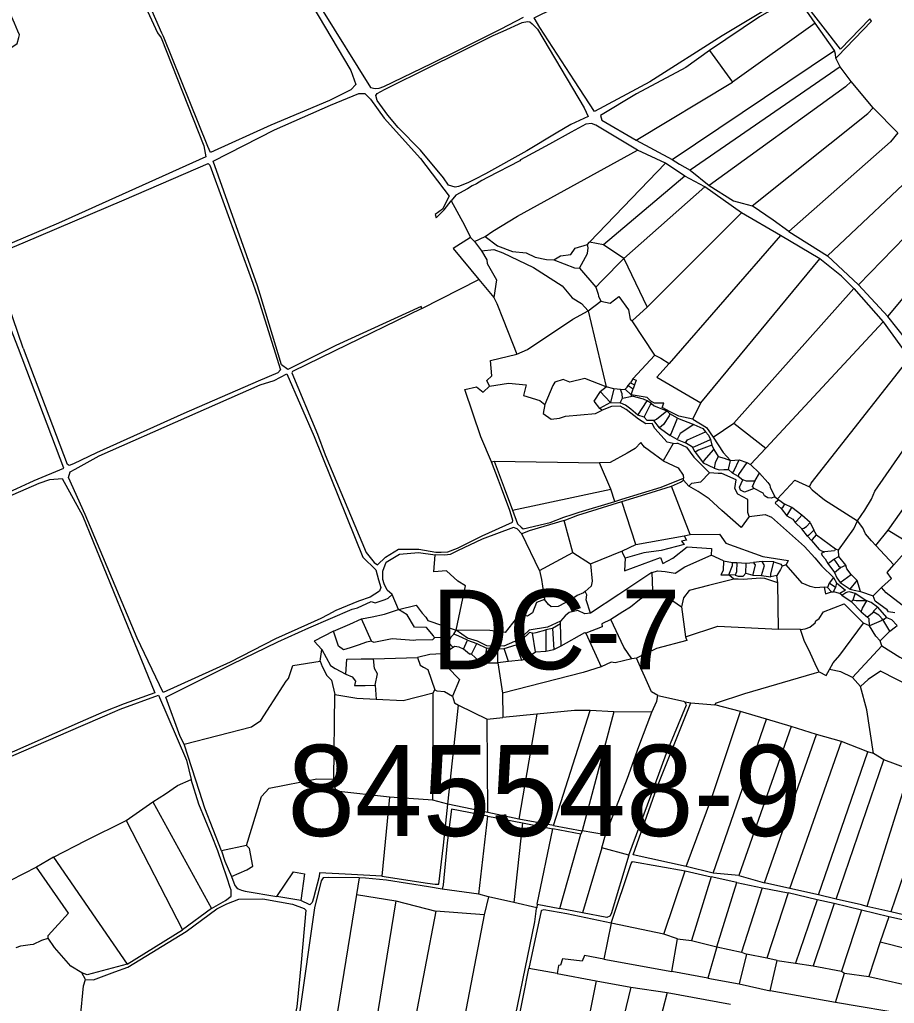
# Model space of a CAD drawing. Header units: metres. Extents: x 548946 to 557077, y 1838800 to 1845419.
# Drawn here: x 550131 to 550899, y 1842114 to 1842978 of the extents above; entities that cross this region are included whole.
import ezdxf
from ezdxf.enums import TextEntityAlignment as Align

# ---------------------------------------------------------------- set-up
doc = ezdxf.new("R2010")
doc.units = ezdxf.units.M
doc.header["$LTSCALE"] = 28
doc.layers.add('10', color=7, linetype='Continuous', lineweight=13)
doc.layers.add('55', color=7, linetype='Continuous', lineweight=35)
doc.layers.add('61', color=7, linetype='Continuous')

msp = doc.modelspace()

# ---------------------------------------------------------------- linework, layer by layer
at = {"layer": '10'}
for p, q in [((550703.82, 1842855.29), (550846.26, 1842951.16)), ((550736.47, 1842951.21), (550756.72, 1842923.15)), ((550851.37, 1842936.73), (550847.43, 1842944.28)), ((550672.28, 1842872.47), (550756.72, 1842923.15)), ((550880.33, 1842900.68), (550860.93, 1842923.82)), ((550880.33, 1842900.68), (550901.98, 1842878.81)), ((550672.28, 1842872.47), (550703.82, 1842855.29)), ((550697.94, 1842852.08), (550631.1, 1842782.68)), ((550719.73, 1842845.87), (550736.28, 1842832.42)), ((550946.33, 1842826.72), (550867.57, 1842745.32)), ((550806.23, 1842792.19), (550840.18, 1842770.89)), ((550530.1, 1842783.26), (550536.4, 1842775.26)), ((550840.18, 1842770.89), (550867.57, 1842745.32)), ((550661.37, 1842768.34), (550681.77, 1842725.83)), ((550728.89, 1842641.72), (550833.52, 1842768.03)), ((550893.28, 1842717.53), (550867.57, 1842745.32)), ((550758.08, 1842623.85), (550863.22, 1842742.16)), ((550863.22, 1842742.16), (550889.11, 1842712.84)), ((550629.99, 1842722.63), (550641.1, 1842731)), ((550629.99, 1842722.63), (550645.82, 1842655.8)), ((550889.11, 1842712.84), (550912.15, 1842680.99)), ((550133.64, 1842689.6), (550172.22, 1842587.84)), ((550688.56, 1842683.67), (550669.24, 1842662.86)), ((550665.21, 1842656.89), (550667.16, 1842659.41)), ((550669.24, 1842662.86), (550667.16, 1842659.41)), ((550667.16, 1842659.41), (550670.82, 1842657.65)), ((550640.46, 1842651.68), (550645.82, 1842655.8)), ((550640.46, 1842651.68), (550649.58, 1842642.02)), ((550652.62, 1842653.95), (550645.82, 1842655.8)), ((550652.62, 1842653.95), (550649.58, 1842642.02)), ((550658.53, 1842653.48), (550662.6, 1842653.8)), ((550662.6, 1842653.8), (550667.62, 1842648.79)), ((550665.21, 1842656.89), (550669.57, 1842654.03)), ((550667.62, 1842648.79), (550669.57, 1842654.03)), ((550649.58, 1842642.02), (550639.87, 1842636.82)), ((550649.58, 1842642.02), (550658.2, 1842641.85)), ((550658.2, 1842641.85), (550660.01, 1842645.74)), ((550660.01, 1842645.74), (550668.68, 1842647.47)), ((550668.68, 1842647.47), (550667.62, 1842648.79)), ((550673.51, 1842630.78), (550681.67, 1842643.43)), ((550685.5, 1842641.13), (550681.67, 1842643.43)), ((550722.06, 1842627.28), (550728.89, 1842641.72)), ((550642.43, 1842635.14), (550639.87, 1842636.82)), ((550699.15, 1842634.72), (550701.58, 1842632.09)), ((550708.49, 1842628.27), (550701.58, 1842632.09)), ((550679.05, 1842628.99), (550673.51, 1842630.78)), ((550692.69, 1842619.67), (550687.77, 1842626.13)), ((550708.49, 1842628.27), (550722.77, 1842622.72)), ((550739.79, 1842611.46), (550758.08, 1842623.85)), ((550758.08, 1842623.85), (550786.11, 1842602.05)), ((550692.69, 1842619.67), (550702.15, 1842612.94)), ((550704.56, 1842605.91), (550695.81, 1842590.9)), ((550708.26, 1842609.5), (550702.15, 1842612.94)), ((550708.26, 1842609.5), (550715.5, 1842606.7)), ((550721.53, 1842602.72), (550715.5, 1842606.7)), ((550723.88, 1842598.31), (550721.53, 1842602.72)), ((550726.95, 1842600.13), (550723.88, 1842598.31)), ((550723.88, 1842598.31), (550731.29, 1842588.83)), ((550545.06, 1842589.76), (550547.33, 1842590.56)), ((550547.33, 1842590.56), (550639.9, 1842588.91)), ((550649.81, 1842565.76), (550639.9, 1842588.91)), ((550740.53, 1842584.34), (550731.29, 1842588.83)), ((550758.11, 1842582.33), (550762.57, 1842591.69)), ((550756.43, 1842580.3), (550753.14, 1842583.08)), ((550758.11, 1842582.33), (550756.43, 1842580.3)), ((550756.43, 1842580.3), (550761.68, 1842577.38)), ((550772.61, 1842587.53), (550780.57, 1842579.81)), ((550713.84, 1842573.88), (550713.73, 1842575.7)), ((550713.84, 1842573.88), (550718.32, 1842568.53)), ((550761.68, 1842577.38), (550765.83, 1842573.96)), ((550776.61, 1842573.49), (550780.57, 1842579.81)), ((550563.43, 1842547.4), (550649.81, 1842565.76)), ((550653.37, 1842555.12), (550649.81, 1842565.76)), ((550719.71, 1842526.18), (550703.21, 1842568.56)), ((550671.75, 1842517.36), (550659.61, 1842555.01)), ((550796.21, 1842557.3), (550797.4, 1842556.48)), ((550797.4, 1842556.48), (550802.64, 1842552.7)), ((550799.58, 1842548.84), (550804.56, 1842542.57)), ((550808.89, 1842549.8), (550802.64, 1842552.7)), ((550804.56, 1842542.57), (550808.89, 1842549.8)), ((550817.6, 1842542.95), (550808.89, 1842549.8)), ((550616.57, 1842510.24), (550608.84, 1842538.38)), ((550825.01, 1842536.52), (550817.6, 1842542.95)), ((550567.5, 1842531.04), (550564.31, 1842532.2)), ((550571.71, 1842526.64), (550567.5, 1842531.04)), ((550811.96, 1842536.62), (550817.61, 1842530.95)), ((550822.62, 1842524.6), (550817.61, 1842530.95)), ((550830.58, 1842525.74), (550828.29, 1842529.79)), ((550587.33, 1842494.52), (550571.71, 1842526.64)), ((550671.75, 1842517.36), (550714.42, 1842524.87)), ((550714.42, 1842524.87), (550719.71, 1842526.18)), ((550830.58, 1842525.74), (550847.36, 1842513.41)), ((550632.14, 1842500.42), (550660.23, 1842511.83)), ((550660.23, 1842511.83), (550671.75, 1842517.36)), ((550847.36, 1842513.41), (550849.79, 1842512.2)), ((550850.16, 1842506.76), (550849.79, 1842512.2)), ((550898.62, 1842499.6), (550882.75, 1842516.36)), ((550587.33, 1842494.52), (550616.57, 1842510.24)), ((550616.57, 1842510.24), (550632.14, 1842500.42)), ((550748.75, 1842503.01), (550738.03, 1842507.85)), ((550748.75, 1842503.01), (550756.76, 1842501.37)), ((550856.32, 1842499.09), (550850.16, 1842506.76)), ((550756.76, 1842501.37), (550760.54, 1842501.6)), ((550760.54, 1842501.6), (550768.84, 1842501.05)), ((550768.56, 1842492.2), (550768.84, 1842501.05)), ((550768.84, 1842501.05), (550775.09, 1842501.52)), ((550803.93, 1842499.35), (550800.53, 1842498.23)), ((550840.62, 1842500.72), (550846.31, 1842492.62)), ((550846.31, 1842492.62), (550851.77, 1842497.13)), ((550685.8, 1842492.59), (550686.58, 1842476.88)), ((550759.11, 1842490.49), (550753.65, 1842490.71)), ((550757.84, 1842486.8), (550753.65, 1842490.71)), ((550768.56, 1842492.2), (550774.72, 1842490.48)), ((550774.72, 1842490.48), (550782.24, 1842490)), ((550782.24, 1842490), (550790.44, 1842488.99)), ((550795.76, 1842489.98), (550790.44, 1842488.99)), ((550796.56, 1842483.66), (550795.76, 1842489.98)), ((550845.46, 1842488.4), (550848.17, 1842483.76)), ((550851.45, 1842483.91), (550861.07, 1842491.09)), ((550860.07, 1842478.2), (550866.26, 1842485.75)), ((550866.26, 1842485.75), (550861.07, 1842491.09)), ((550869.09, 1842476.03), (550866.26, 1842485.75)), ((550840.23, 1842479.7), (550837.24, 1842479.86)), ((550840.23, 1842479.7), (550843.78, 1842475.62)), ((550848.17, 1842483.76), (550847.15, 1842479.54)), ((550851.45, 1842483.91), (550860.07, 1842478.2)), ((550880.34, 1842472.12), (550887.71, 1842479.57)), ((550463.5, 1842460.17), (550457.83, 1842473.47)), ((550843.78, 1842475.62), (550845.38, 1842475.87)), ((550851.18, 1842474.17), (550845.38, 1842475.87)), ((550852.69, 1842472.72), (550851.18, 1842474.17)), ((550852.69, 1842472.72), (550861.14, 1842467.16)), ((550864.61, 1842474.61), (550862.34, 1842468.46)), ((550864.61, 1842474.61), (550874.8, 1842467.86)), ((550869.09, 1842476.03), (550880.34, 1842472.12)), ((550711.91, 1842462.59), (550715.56, 1842436.22)), ((550884.29, 1842462.29), (550892.1, 1842453.08)), ((550439.67, 1842432.34), (550430.91, 1842452)), ((550869.83, 1842458.17), (550875.31, 1842453.6)), ((550880.79, 1842458), (550875.31, 1842453.6)), ((550895, 1842441.25), (550888.78, 1842451.36)), ((550512.07, 1842438.47), (550514.14, 1842442.01)), ((550598.64, 1842443.5), (550592.79, 1842442.36)), ((550592.79, 1842442.36), (550592.83, 1842423.63)), ((550605.62, 1842447.58), (550598.64, 1842443.5)), ((550598.64, 1842443.5), (550599.75, 1842425.15)), ((550605.62, 1842447.58), (550605.7, 1842449.87)), ((550606.24, 1842428.28), (550605.62, 1842447.58)), ((550877.25, 1842445.83), (550871.86, 1842448.28)), ((550509.24, 1842435.92), (550495.11, 1842435.4)), ((550512.07, 1842438.47), (550509.24, 1842435.92)), ((550520.4, 1842425.46), (550523.94, 1842433.3)), ((550523.94, 1842433.3), (550532.23, 1842430.41)), ((550583.71, 1842422.95), (550581.03, 1842439.54)), ((550627.84, 1842439.47), (550641.39, 1842409.8)), ((550895, 1842441.25), (550886.38, 1842432.87)), ((550394.67, 1842414.92), (550396.1, 1842425.24)), ((550527.62, 1842421), (550532.23, 1842430.41)), ((550532.23, 1842430.41), (550540.7, 1842426.15)), ((550540.7, 1842426.15), (550538.72, 1842413.51)), ((550550.5, 1842425.74), (550540.7, 1842426.15)), ((550550.5, 1842425.74), (550556.24, 1842426.13)), ((550550.77, 1842413.43), (550550.5, 1842425.74)), ((550556.24, 1842426.13), (550566.77, 1842429.33)), ((550560.12, 1842414.58), (550556.24, 1842426.13)), ((550566.77, 1842429.33), (550571.54, 1842415.89)), ((550862.24, 1842400.56), (550887.98, 1842428.33)), ((550887.98, 1842428.33), (550886.38, 1842432.87)), ((550441.54, 1842417), (550480.09, 1842417.95)), ((550571.54, 1842415.89), (550560.12, 1842414.58)), ((550672.32, 1842417.39), (550668.42, 1842417.04)), ((550538.72, 1842413.51), (550550.77, 1842413.43)), ((550560.12, 1842414.58), (550550.77, 1842413.43)), ((550550.77, 1842413.43), (550554.69, 1842386.86)), ((550442.92, 1842393.71), (550443.85, 1842381.49)), ((550406.48, 1842311.29), (550407.37, 1842385.52)), ((550493.68, 1842292.91), (550493.9, 1842387.1)), ((550493.9, 1842387.1), (550495.4, 1842389.65)), ((550554.69, 1842386.86), (550555.17, 1842365.33)), ((550506.69, 1842289.44), (550516.07, 1842376.24)), ((550714.88, 1842379.04), (550720.26, 1842378.25)), ((550720.26, 1842378.25), (550741.33, 1842376.49)), ((550541.26, 1842363.95), (550555.17, 1842365.33)), ((550585.02, 1842368.28), (550555.17, 1842365.33)), ((550585.02, 1842368.28), (550569.02, 1842276.2)), ((550599.49, 1842270.44), (550631.88, 1842371.45)), ((550652.41, 1842370.3), (550631.88, 1842371.45)), ((550541.72, 1842282), (550541.26, 1842363.95)), ((550739.81, 1842228.86), (550786.58, 1842364)), ((550808.38, 1842357.43), (550762.44, 1842226.64)), ((550784.94, 1842220.17), (550830.64, 1842350.54)), ((550807.21, 1842215.21), (550852.38, 1842344.42)), ((550832.3, 1842209.75), (550875.73, 1842335.38)), ((550847.98, 1842205.83), (550889.78, 1842328.22)), ((550912.46, 1842319.6), (550874.7, 1842199.53)), ((550936.14, 1842313.39), (550895.9, 1842194.86)), ((550247.68, 1842291.4), (550298.97, 1842197.79)), ((550506.69, 1842289.44), (550493.68, 1842292.91)), ((550224.22, 1842274.98), (550273.49, 1842178.86)), ((550599.49, 1842270.44), (550569.02, 1842276.2)), ((550572.29, 1842272.82), (550599.09, 1842267.61)), ((550585.22, 1842201.42), (550599.09, 1842267.61)), ((550329.78, 1842253), (550307.96, 1842248.29)), ((550160.43, 1842242.75), (550145.49, 1842234.01)), ((550160.43, 1842242.75), (550224.95, 1842148.75)), ((550145.49, 1842234.01), (550102.6, 1842212.14)), ((550715.2, 1842230.71), (550737.9, 1842225.6)), ((550762.44, 1842226.64), (550784.94, 1842220.17)), ((550737.9, 1842225.6), (550720.68, 1842169.55)), ((550760.59, 1842220.66), (550737.9, 1842225.6)), ((550743.1, 1842164.16), (550760.59, 1842220.66)), ((550426.53, 1842209.92), (550401.41, 1842055.33)), ((550533.8, 1842210.34), (550501.77, 1842214.65)), ((550782.79, 1842215.82), (550764.55, 1842159.44)), ((550377.52, 1842204.7), (550356.59, 1842208.36)), ((550584.88, 1842198.39), (550564.68, 1842202.93)), ((550585.22, 1842201.42), (550584.88, 1842198.39)), ((550298.97, 1842197.79), (550273.49, 1842178.86)), ((550496.14, 1842195.32), (550468.02, 1842047.78)), ((550538.65, 1842192.1), (550509.86, 1842042.3)), ((550224.95, 1842148.75), (550273.49, 1842178.86)), ((550886.61, 1842168.46), (550876.46, 1842138.06)), ((550886.61, 1842168.46), (550910.73, 1842162.16)), ((550796.05, 1842152.01), (550787.04, 1842154.18)), ((550188.39, 1842135.48), (550185.16, 1842141.16)), ((550555.84, 1842034.11), (550577.9, 1842145.07)), ((550847.35, 1842115.13), (550855.02, 1842140.93)), ((550667.43, 1842128.73), (550641.85, 1842022.65)), ((550699.52, 1842123.89), (550671.24, 1842016.36)), ((550822.62, 1842119.57), (550789.88, 1842125.44)), ((550847.35, 1842115.13), (550822.62, 1842119.57)), ((550913.08, 1842104.12), (550847.35, 1842115.13))]:
    msp.add_line(p, q, dxfattribs=at)
for points in [[(550809.54, 1842999.89), (550791.55, 1842990.28), (550762.34, 1842972.74), (550747.65, 1842964), (550684.27, 1842923.59), (550635.48, 1842897.51), (550617.84, 1842924.41), (550587.66, 1842971.38), (550582.47, 1842979.9), (550599.7, 1842988.37), (550609.36, 1842993.5), (550624.26, 1843001.65), (550640.65, 1843013.4), (550656.08, 1843024.26), (550685.15, 1843048.51)], [(550232.77, 1843008.23), (550251.82, 1842966.57), (550254.84, 1842962.35), (550292.38, 1842867.52), (550294.23, 1842857.63), (550164.69, 1842799.45), (550104.47, 1842773.92), (550050.47, 1842923.18), (550108.65, 1842947.75), (550122.74, 1842953.46), (550128.52, 1842957.36), (550130.01, 1842962.65), (550130.53, 1842964.71), (550128.84, 1842968.02), (550126.2, 1842975.07), (550103.78, 1843024.55)], [(550387.36, 1842991.2), (550421.54, 1842933.66), (550425.78, 1842921.31), (550421.63, 1842916.65), (550402.71, 1842907.22), (550351.26, 1842885.47), (550298.32, 1842861.55), (550295.85, 1842866.65), (550256.99, 1842963.38), (550255.36, 1842966.3), (550237.67, 1843007.28)], [(550877.41, 1842979), (550851.74, 1842952.12), (550819.23, 1842994.25), (550816.96, 1842998.58), (550817.57, 1843000)], [(550395.72, 1842987.55), (550438.69, 1842918.57), (550442.95, 1842917.72), (550446.4, 1842918.06), (550450.35, 1842919.37), (550492.26, 1842939.68), (550516.54, 1842951.68), (550553.58, 1842970.17), (550573.29, 1842980.34)], [(550829.32, 1842975.17), (550819.32, 1842989.53), (550807.67, 1842993.87), (550802.48, 1842992.12), (550793.84, 1842988.4), (550780.47, 1842980.56), (550736.47, 1842951.21)], [(550847.43, 1842944.28), (550849.12, 1842945.79), (550878.73, 1842976.97), (550877.41, 1842979)], [(550847.43, 1842944.28), (550847.22, 1842947.77), (550846.26, 1842951.16), (550829.32, 1842975.17), (550756.72, 1842923.15)], [(550736.47, 1842951.21), (550715.75, 1842936.3), (550672.51, 1842912.9), (550640.82, 1842893.97), (550641.88, 1842889.8), (550672.28, 1842872.47)], [(550860.93, 1842923.82), (550851.37, 1842936.73), (550719.73, 1842845.87)], [(550860.93, 1842923.82), (550856.02, 1842919.25), (550736.28, 1842832.42)], [(550484.01, 1842724.52), (550483.29, 1842726.25), (550408.25, 1842692.03), (550366.15, 1842671.07), (550360.6, 1842675.02), (550341.83, 1842736.74), (550339.66, 1842744.56), (550300.64, 1842854), (550354.52, 1842881.35), (550403.62, 1842903.02), (550428.53, 1842913.19), (550433.72, 1842913.3), (550438.7, 1842908.25), (550450.92, 1842891.69), (550482.64, 1842856.37), (550507.95, 1842823.24), (550502.03, 1842811.77), (550495.62, 1842807.11), (550496.4, 1842804.25), (550503.56, 1842811.22), (550509.59, 1842819.23)], [(550773.97, 1842814.61), (550875.67, 1842895.64), (550880.33, 1842900.68)], [(550673.38, 1842863.53), (550636.82, 1842885.42), (550632.77, 1842886.89), (550628.07, 1842886.42), (550615.04, 1842879.39), (550595.98, 1842868.7), (550570.63, 1842855.04), (550569.95, 1842854.21), (550541.59, 1842839.72), (550536.72, 1842837.06), (550531.97, 1842834), (550527.96, 1842832.29), (550524.1, 1842829.52), (550513.79, 1842824.06), (550509.59, 1842819.23)], [(550901.98, 1842878.81), (550895.6, 1842871.01), (550806.23, 1842792.19)], [(550539.39, 1842787.82), (550546.29, 1842792.51), (550568.01, 1842805.52), (550673.38, 1842863.53)], [(550714.95, 1842840.61), (550697.94, 1842852.08), (550673.38, 1842863.53)], [(550133.64, 1842689.6), (550106.79, 1842767.86), (550109.71, 1842772.11), (550133.6, 1842782.18), (550222.41, 1842819.92), (550296.06, 1842852), (550297.57, 1842850.32), (550335.45, 1842746.76), (550339.87, 1842734.12), (550359.62, 1842670.73), (550357.4, 1842668.16), (550340.08, 1842660.75), (550274.69, 1842632.21), (550198.19, 1842597.94), (550177.77, 1842588.01), (550174.1, 1842586.75), (550172.22, 1842587.84)], [(550703.82, 1842855.29), (550710.36, 1842851.19), (550719.73, 1842845.87)], [(550946.33, 1842826.72), (550927.23, 1842852.66), (550840.18, 1842770.89)], [(550732.52, 1842831.24), (550714.95, 1842840.61), (550643.33, 1842780.34)], [(550764.65, 1842808.46), (550732.52, 1842831.24), (550661.37, 1842768.34)], [(550736.28, 1842832.42), (550757.63, 1842818.96), (550765.25, 1842817.09), (550773.97, 1842814.61)], [(550509.59, 1842819.23), (550521.47, 1842797.83), (550526.63, 1842786.79), (550530.1, 1842783.26), (550539.39, 1842787.82)], [(550806.23, 1842792.19), (550792.51, 1842802.19), (550773.97, 1842814.61)], [(550798.88, 1842788.54), (550764.65, 1842808.46), (550681.77, 1842725.83)], [(550916.89, 1842687.55), (550893.28, 1842717.53), (550965.35, 1842804)], [(550539.39, 1842787.82), (550550.31, 1842779.66), (550563.39, 1842774.48), (550575.64, 1842773.54), (550583.31, 1842769.76), (550593.28, 1842767.47), (550599.75, 1842767.23)], [(550833.52, 1842768.03), (550798.88, 1842788.54), (550701.02, 1842676.12)], [(550526.63, 1842786.79), (550511.47, 1842777.26), (550534.04, 1842750.07)], [(550599.75, 1842767.23), (550605.8, 1842770.9), (550614.77, 1842771.94), (550618.55, 1842777.63), (550629.4, 1842780.8), (550631.1, 1842782.68)], [(550622.29, 1842760.07), (550629.39, 1842772.88), (550630.07, 1842777.82), (550629.4, 1842780.8)], [(550661.37, 1842768.34), (550643.33, 1842780.34), (550631.1, 1842782.68)], [(550536.4, 1842775.26), (550547.03, 1842776.37), (550555, 1842773.51), (550581.96, 1842760.42), (550607.09, 1842744.41), (550615.88, 1842733.88), (550624.11, 1842729.08), (550629.99, 1842722.63)], [(550536.4, 1842775.26), (550540.98, 1842767.28), (550541.34, 1842763.95), (550549.46, 1842749.59), (550547.1, 1842734.34)], [(549935.27, 1842612.29), (549950.35, 1842573.31), (549976.83, 1842499.99), (550078.27, 1842543.8), (550143.45, 1842573.37), (550169.4, 1842584.44), (550129.59, 1842689.35), (550102.43, 1842758.58), (550100.1, 1842762.89), (550094.28, 1842764.08), (550021.48, 1842730.43), (549988.26, 1842716.7)], [(550599.75, 1842767.23), (550618.03, 1842760.38), (550622.29, 1842760.07), (550636.65, 1842743.21)], [(550636.65, 1842743.21), (550641.96, 1842748.76), (550661.37, 1842768.34)], [(550863.22, 1842742.16), (550852.55, 1842752.84), (550833.52, 1842768.03)], [(550484.01, 1842724.52), (550534.04, 1842750.07), (550547.1, 1842734.34)], [(550636.65, 1842743.21), (550638.9, 1842737.2), (550639.15, 1842735.42), (550641.1, 1842731)], [(550547.1, 1842734.34), (550549.64, 1842728.91), (550555.45, 1842714.89), (550567.37, 1842684.45)], [(550641.1, 1842731), (550649.26, 1842729.18), (550656.89, 1842735.1), (550665.5, 1842723.29), (550666.94, 1842715.22), (550668.77, 1842713.78)], [(550484.01, 1842724.52), (550406.86, 1842687.09), (550370.12, 1842669.15), (550369.68, 1842668.13), (550392.34, 1842614.13), (550399.1, 1842596.16), (550435.03, 1842510.37), (550442.03, 1842501.42), (550445.05, 1842499.42), (550452.01, 1842506.33), (550463.35, 1842513.18), (550481.16, 1842513.23), (550496.18, 1842510.52), (550500.97, 1842510.48), (550506.71, 1842510.86), (550515.15, 1842514.05), (550536.92, 1842524.91), (550563.59, 1842536.97), (550563.76, 1842538.44), (550562.37, 1842543.44), (550561.08, 1842547.3), (550553.96, 1842566.7), (550551.14, 1842573.67), (550545.06, 1842589.76)], [(550567.37, 1842684.45), (550576.6, 1842688.43), (550616.66, 1842715.09), (550629.99, 1842722.63)], [(550688.56, 1842683.67), (550668.77, 1842713.78), (550681.77, 1842725.83)], [(550772.61, 1842587.53), (550786.11, 1842602.05), (550889.11, 1842712.84)], [(550543.42, 1842656.41), (550541.05, 1842661.45), (550545.49, 1842665.56), (550544.26, 1842679), (550567.37, 1842684.45)], [(550688.56, 1842683.67), (550693.81, 1842680.79), (550701.02, 1842676.12)], [(550701.02, 1842676.12), (550690.41, 1842664.25), (550728.89, 1842641.72)], [(550824.43, 1842568.09), (550825.74, 1842571.22), (550912.15, 1842680.99)], [(550543.42, 1842656.41), (550559.96, 1842658.87), (550575.42, 1842657.39), (550573.1, 1842648.1), (550587.54, 1842643.66), (550591.9, 1842640.32)], [(550645.82, 1842655.8), (550627.07, 1842663.11), (550613.89, 1842659.99), (550607.88, 1842662.11), (550600.72, 1842659.86), (550598.82, 1842656.97), (550591.9, 1842640.32)], [(550669.24, 1842662.86), (550672.22, 1842661.51), (550670.82, 1842657.65), (550669.57, 1842654.03)], [(550545.06, 1842589.76), (550535.61, 1842611.75), (550521.53, 1842653.41), (550531.98, 1842655.88), (550537.86, 1842650.99), (550543.42, 1842656.41)], [(550640.46, 1842651.68), (550634.9, 1842643.28), (550639.87, 1842636.82)], [(550660.01, 1842645.74), (550659.72, 1842649.7), (550658.53, 1842653.48), (550652.62, 1842653.95)], [(550662.6, 1842653.8), (550664.25, 1842655.52), (550665.21, 1842656.89)], [(550673.51, 1842630.78), (550667.37, 1842636.09), (550662.66, 1842639.7), (550658.2, 1842641.84), (550658.2, 1842641.85)], [(550722.06, 1842627.28), (550709.58, 1842629.98), (550705.4, 1842632.16), (550702, 1842633.93), (550694.96, 1842637.73), (550696.48, 1842641.38), (550688.21, 1842641.31), (550685, 1842643.14), (550681.91, 1842646.39), (550667.62, 1842648.79)], [(550681.67, 1842643.43), (550678.68, 1842644.94), (550668.68, 1842647.47)], [(550679.05, 1842628.99), (550684.44, 1842639.54), (550685.5, 1842641.13)], [(550685.5, 1842641.13), (550688.08, 1842639), (550699.15, 1842634.72)], [(550591.9, 1842640.32), (550590.45, 1842632.37), (550597.5, 1842627.3), (550604.72, 1842628.36), (550610.1, 1842630.09), (550636.49, 1842632.3), (550642.43, 1842635.14)], [(550704.56, 1842605.91), (550699.43, 1842607.31), (550688.66, 1842619.1), (550686.28, 1842623.71), (550680.76, 1842623.27), (550674.23, 1842627.42), (550663.45, 1842635.96), (550658.11, 1842638.65), (550650.62, 1842638.5), (550642.43, 1842635.14)], [(550687.77, 1842626.13), (550689.95, 1842627.28), (550699.15, 1842634.72)], [(550701.58, 1842632.09), (550701.26, 1842630.37), (550696.1, 1842622.61), (550692.69, 1842619.67)], [(550687.77, 1842626.13), (550681.96, 1842626.25), (550679.05, 1842628.99)], [(550702.15, 1842612.94), (550702.79, 1842614.63), (550708.49, 1842628.27)], [(550722.06, 1842627.28), (550733.97, 1842620.17), (550739.79, 1842611.46)], [(550893.63, 1842529.8), (550909.81, 1842552.92), (550958.67, 1842626.23), (550961.46, 1842629.91)], [(550722.77, 1842622.72), (550710.83, 1842614.73), (550708.26, 1842609.5)], [(550715.5, 1842606.7), (550717.29, 1842609.19), (550733, 1842616.36)], [(550722.77, 1842622.72), (550730.73, 1842619.31), (550733, 1842616.36)], [(550733, 1842616.36), (550735.78, 1842613.3), (550737.5, 1842609.45), (550738.76, 1842604.45), (550740.29, 1842600.71), (550744.27, 1842594.68)], [(550695.81, 1842590.9), (550683.72, 1842599.48), (550679.42, 1842602.82), (550676.19, 1842606.82), (550671.37, 1842601.66), (550664.26, 1842597.46), (550649.21, 1842589.4), (550639.9, 1842588.91)], [(550704.56, 1842605.91), (550707.9, 1842606.27), (550708.67, 1842606.21), (550716.35, 1842602.84), (550722.71, 1842594.13), (550736.7, 1842580.25)], [(550721.53, 1842602.72), (550723.79, 1842603.25), (550737.5, 1842609.45)], [(550739.79, 1842611.46), (550748.6, 1842598.23), (550754.93, 1842591.22)], [(550866.68, 1842538.19), (550873.02, 1842547.36), (550879.02, 1842557.05), (550881.66, 1842564.02), (550913.66, 1842610.07)], [(550738.76, 1842604.45), (550731.73, 1842601.89), (550726.95, 1842600.13)], [(550731.29, 1842588.83), (550731.81, 1842591.04), (550740.29, 1842600.71)], [(550547.33, 1842590.56), (550556.22, 1842567.06), (550563.43, 1842547.4)], [(550695.81, 1842590.9), (550709.19, 1842584.77), (550713.57, 1842578.27), (550713.73, 1842575.7)], [(550744.27, 1842594.68), (550741.42, 1842589.05), (550740.53, 1842584.34)], [(550744.27, 1842594.68), (550749.45, 1842593.23), (550754.93, 1842591.22)], [(550753.14, 1842583.08), (550753.59, 1842584.71), (550754.93, 1842591.22)], [(550754.93, 1842591.22), (550762.57, 1842591.69), (550769.33, 1842589.45), (550772.61, 1842587.53)], [(550769.33, 1842589.45), (550762.04, 1842578.84), (550761.68, 1842577.38)], [(550718.32, 1842568.53), (550721.05, 1842571.14), (550728.89, 1842572.28), (550736.7, 1842580.25)], [(550771.56, 1842541.84), (550770.26, 1842545.56), (550770.29, 1842556.75), (550761.5, 1842561.48), (550758.84, 1842566.35), (550759.95, 1842574.03), (550747.37, 1842579.62), (550744.04, 1842579.67), (550736.7, 1842580.25)], [(550740.53, 1842584.34), (550745, 1842582.81), (550749.1, 1842583.25), (550753.14, 1842583.08)], [(550653.37, 1842555.12), (550659.58, 1842557.04), (550694.08, 1842567.78), (550713.73, 1842575.7)], [(550703.21, 1842568.56), (550710.98, 1842572.1), (550713.84, 1842573.88)], [(550775.9, 1842566.57), (550767.31, 1842563.16), (550763.84, 1842564.91), (550762.78, 1842567.55), (550765.83, 1842573.96)], [(550776.61, 1842573.49), (550775.15, 1842572.91), (550771.67, 1842572.93), (550768.98, 1842572.93), (550765.83, 1842573.96)], [(550775.9, 1842566.57), (550774.38, 1842568.33), (550775.44, 1842570.76), (550776.61, 1842573.49)], [(550780.57, 1842579.81), (550787.86, 1842571.68), (550789.63, 1842569.51), (550789.8, 1842567.62), (550793.91, 1842559.23), (550796.21, 1842557.3)], [(550796.21, 1842557.3), (550811.39, 1842573.73), (550824.43, 1842568.09)], [(550659.61, 1842555.01), (550680.63, 1842561.54), (550703.21, 1842568.56)], [(550771.56, 1842541.84), (550764.27, 1842532.14), (550747.55, 1842547.17), (550736.35, 1842557.56), (550726.47, 1842563.95), (550718.32, 1842568.53)], [(550793.91, 1842559.23), (550790.84, 1842557.97), (550787.87, 1842558.24), (550784.91, 1842560.02), (550783.81, 1842562.44), (550775.9, 1842566.57)], [(550824.43, 1842568.09), (550826.65, 1842565.38), (550837.66, 1842556.4), (550866.68, 1842538.19)], [(550571.12, 1842532.62), (550573, 1842530.96), (550596.55, 1842536.64), (550608.68, 1842541.37), (550615.79, 1842543.69), (550622.2, 1842545.67), (550653.37, 1842555.12)], [(550608.84, 1842538.38), (550620.84, 1842543.05), (550659.61, 1842555.01)], [(550797.4, 1842556.48), (550794.63, 1842554.12), (550794.23, 1842553.48), (550799.58, 1842548.84)], [(550563.43, 1842547.4), (550567.85, 1842535.51), (550571.12, 1842532.62)], [(550799.58, 1842548.84), (550801.18, 1842550.49), (550802.64, 1842552.7)], [(550608.84, 1842538.38), (550578.2, 1842529.36), (550571.71, 1842526.64)], [(550771.56, 1842541.84), (550785.59, 1842543.69), (550790.96, 1842541.29), (550820.12, 1842515.48), (550829.16, 1842505.65), (550835.34, 1842498.33), (550845.46, 1842488.4)], [(550804.56, 1842542.57), (550809.66, 1842539.43), (550811.96, 1842536.62)], [(550811.96, 1842536.62), (550813.08, 1842537.73), (550817.6, 1842542.95)], [(550849.79, 1842512.2), (550863.25, 1842531.04), (550866.68, 1842538.19)], [(550882.75, 1842516.36), (550878.73, 1842520.64), (550873.54, 1842526.54), (550871.12, 1842531.97), (550866.68, 1842538.19)], [(550564.31, 1842532.2), (550536.91, 1842522.05), (550515.29, 1842511.77), (550508.62, 1842508.66), (550504.19, 1842507.88), (550495.68, 1842508.3)], [(550817.61, 1842530.95), (550819.37, 1842531.61), (550821.75, 1842533.05), (550825.01, 1842536.52), (550828.29, 1842529.79)], [(550828.29, 1842529.79), (550823.94, 1842525.53), (550822.62, 1842524.6), (550826.03, 1842520.78)], [(550882.75, 1842516.36), (550893.63, 1842529.8), (550914.29, 1842517.45), (550898.62, 1842499.6)], [(550714.42, 1842524.87), (550716.33, 1842521.13), (550712.04, 1842520.37), (550714.43, 1842517.23), (550694.18, 1842512.17), (550678.89, 1842509.87), (550662.52, 1842505.39)], [(550719.71, 1842526.18), (550745.42, 1842526.46), (550750.95, 1842518.61), (550783.42, 1842506.75), (550805.54, 1842503.14), (550803.93, 1842499.35)], [(550826.03, 1842520.78), (550827.16, 1842521.64), (550830.58, 1842525.74)], [(550826.03, 1842520.78), (550832.88, 1842512.96), (550834.82, 1842511.8), (550837.47, 1842510.98)], [(550662.52, 1842505.39), (550660.29, 1842510.23), (550660.23, 1842511.83)], [(550662.52, 1842505.39), (550661.88, 1842494.1), (550693.39, 1842505.89), (550695.55, 1842500.74), (550704.41, 1842505.27), (550716.85, 1842515.22), (550738.37, 1842513.84), (550738.03, 1842507.85)], [(550837.47, 1842510.98), (550834.78, 1842509.39), (550835.9, 1842507.3), (550838.27, 1842504.74), (550840.62, 1842500.72)], [(550847.36, 1842513.41), (550846.37, 1842511.89), (550837.47, 1842510.98)], [(550457.83, 1842473.47), (550453.54, 1842477.2), (550450.9, 1842482.82), (550449.63, 1842486.63), (550449.5, 1842493.91), (550452.56, 1842501.85), (550464.19, 1842508.74), (550480.81, 1842510.29), (550495.68, 1842508.3)], [(550514.14, 1842442.01), (550522.14, 1842480.88), (550515.59, 1842485.26), (550505.44, 1842494.13), (550494.53, 1842493.3), (550495.68, 1842508.3)], [(550685.8, 1842492.59), (550691.11, 1842494.25), (550697.7, 1842493.62), (550706.5, 1842492.26), (550714.97, 1842497.78), (550738.03, 1842507.85)], [(550748.75, 1842503.01), (550748.63, 1842494.5), (550746.61, 1842490.65), (550753.65, 1842490.71)], [(550792.99, 1842502.15), (550782.92, 1842502.36), (550775.09, 1842501.52)], [(550782.24, 1842490), (550784.76, 1842498.95), (550782.92, 1842502.36)], [(550840.62, 1842500.72), (550842.16, 1842501.69), (550845.69, 1842504.37), (550850.16, 1842506.76)], [(550845.69, 1842504.37), (550849.78, 1842498.7), (550851.77, 1842497.13), (550856.32, 1842499.09)], [(550587.33, 1842494.52), (550588.91, 1842486.55), (550591.69, 1842469)], [(550632.14, 1842500.42), (550633.57, 1842485.08), (550632.58, 1842480.75), (550627.36, 1842476.15)], [(550753.65, 1842490.71), (550756.74, 1842498.89), (550756.76, 1842501.37)], [(550760.54, 1842501.6), (550760.24, 1842493.23), (550759.11, 1842490.49)], [(550774.72, 1842490.48), (550775.6, 1842493.4), (550776.94, 1842499.32), (550775.09, 1842501.52)], [(550790.44, 1842488.99), (550790.48, 1842491.3), (550792.99, 1842502.15)], [(550792.99, 1842502.15), (550799.3, 1842500.01), (550800.53, 1842498.23)], [(550800.53, 1842498.23), (550798.82, 1842495.22), (550795.76, 1842489.98)], [(550837.24, 1842479.86), (550829.66, 1842479.34), (550825.1, 1842480.46), (550817.99, 1842483.37), (550803.93, 1842499.35)], [(550861.07, 1842491.09), (550857.15, 1842496.02), (550856.32, 1842499.09)], [(550887.71, 1842479.57), (550896.55, 1842487.5), (550892.72, 1842492.85), (550898.62, 1842499.6)], [(550685.8, 1842492.59), (550656.91, 1842473.45), (550632.14, 1842457.1)], [(550757.84, 1842486.8), (550735.61, 1842481.23), (550718.79, 1842476.79), (550713.65, 1842470.54), (550711.91, 1842462.59)], [(550796.56, 1842483.66), (550785.04, 1842487.43), (550781.35, 1842487.83), (550766.16, 1842486.58), (550761.84, 1842486.88), (550757.84, 1842486.8)], [(550759.11, 1842490.49), (550761.83, 1842489.62), (550766.05, 1842489.54), (550768.56, 1842492.2)], [(550845.46, 1842488.4), (550841.7, 1842483.25), (550840.23, 1842479.7)], [(550846.31, 1842492.62), (550848.34, 1842487.96), (550851.45, 1842483.91)], [(550686.58, 1842476.88), (550675.21, 1842468.69), (550667.15, 1842462.4), (550660.49, 1842458.23), (550650.03, 1842451.54)], [(550686.58, 1842476.88), (550701.76, 1842476.07), (550704.5, 1842467.78), (550711.91, 1842462.59)], [(550832.97, 1842405.53), (550830.83, 1842409.17), (550823.84, 1842424.84), (550820.14, 1842432.28), (550816.37, 1842442.56), (550797.23, 1842442.88), (550796.56, 1842483.66)], [(550837.24, 1842479.86), (550838.46, 1842474.08), (550843.78, 1842475.62)], [(550845.38, 1842475.87), (550847.15, 1842479.54), (550841.7, 1842483.25)], [(550848.17, 1842483.76), (550856.13, 1842477.2), (550851.18, 1842474.17)], [(550860.07, 1842478.2), (550863.52, 1842477.17), (550869.09, 1842476.03)], [(550905.82, 1842464.16), (550891.69, 1842474.97), (550887.71, 1842479.57)], [(550275.18, 1842342.13), (550271.68, 1842348.85), (550258.95, 1842383.32), (550317.06, 1842412.14), (550357.49, 1842431.91), (550384.5, 1842444.13), (550422.68, 1842460.45), (550427.49, 1842461.66), (550439.31, 1842467.29), (550442.78, 1842466.23), (550451.73, 1842469.04), (550454.41, 1842470.14), (550457.83, 1842473.47)], [(550591.69, 1842469), (550584.73, 1842466.51), (550580.96, 1842457.26), (550576.64, 1842454.36), (550567.57, 1842456.45), (550566.65, 1842452.23), (550556.95, 1842439.95), (550543.68, 1842441.78), (550514.14, 1842442.01)], [(550627.36, 1842476.15), (550625.99, 1842474.9), (550620.26, 1842472.42), (550615.27, 1842468.89), (550603.63, 1842462.74), (550597.59, 1842462.65), (550595.16, 1842464.55), (550591.69, 1842469)], [(550632.14, 1842457.1), (550628.3, 1842468.83), (550628.82, 1842473.25), (550627.36, 1842476.15)], [(550852.69, 1842472.72), (550856.3, 1842475.16), (550858.91, 1842475.94), (550864.61, 1842474.61)], [(550869.83, 1842458.17), (550861.14, 1842467.16), (550862.34, 1842468.46)], [(550874.8, 1842467.86), (550871.33, 1842467.84), (550865.34, 1842467.9), (550862.34, 1842468.46)], [(550869.83, 1842458.17), (550871.08, 1842461.55), (550874.8, 1842467.86)], [(550884.29, 1842462.29), (550878.53, 1842466.47), (550874.8, 1842467.86)], [(550899.35, 1842457.22), (550893.71, 1842458.25), (550892.6, 1842459.97), (550889.61, 1842461.98), (550882.1, 1842467.58), (550880.34, 1842472.12)], [(550430.91, 1842452), (550440.15, 1842453.74), (550451.15, 1842456.28), (550463.5, 1842460.17)], [(550463.5, 1842460.17), (550478.91, 1842464.11), (550484.22, 1842456.99), (550487.32, 1842453.5), (550489.05, 1842450.52), (550514.14, 1842442.01)], [(550495.11, 1842435.4), (550494.26, 1842437.04), (550488.09, 1842444.3), (550477.36, 1842444.73), (550471.09, 1842455.52), (550463.5, 1842460.17)], [(550632.14, 1842457.1), (550627.02, 1842456.57), (550620.93, 1842459.26), (550613.16, 1842457.67), (550609.86, 1842454.81), (550605.7, 1842449.87)], [(550816.37, 1842442.56), (550820.74, 1842443.35), (550824.82, 1842444.87), (550829.26, 1842448.51), (550829.92, 1842450.4), (550832.93, 1842452.21), (550836.78, 1842458.17), (550854.77, 1842465.28), (550871.86, 1842448.28)], [(550880.79, 1842458), (550880.61, 1842458.77), (550884.29, 1842462.29)], [(550406.23, 1842441.22), (550420.56, 1842447.43), (550430.91, 1842452)], [(550650.03, 1842451.54), (550641.89, 1842447.73), (550642.21, 1842445.12), (550627.84, 1842439.47)], [(550668.42, 1842417.04), (550661.24, 1842427.08), (550650.03, 1842451.54)], [(550877.25, 1842445.83), (550876.92, 1842452.11), (550875.31, 1842453.6)], [(550888.78, 1842451.36), (550887.23, 1842450.41), (550877.25, 1842445.83)], [(550888.78, 1842451.36), (550885.33, 1842455.33), (550880.79, 1842458)], [(550892.1, 1842453.08), (550889.93, 1842451.45), (550888.78, 1842451.36)], [(550892.1, 1842453.08), (550896.52, 1842451.37), (550901.56, 1842446.19)], [(550573.02, 1842437.04), (550571.96, 1842435.97), (550566.75, 1842431.63), (550565.21, 1842432.27), (550555.78, 1842428.02), (550540.91, 1842428.45), (550532.75, 1842432.43), (550524.12, 1842435.13), (550514.14, 1842442.01)], [(550605.7, 1842449.87), (550594.33, 1842444.86), (550578.04, 1842442.13), (550573.02, 1842437.04)], [(550581.03, 1842439.54), (550584.24, 1842440), (550592.79, 1842442.36)], [(550715.56, 1842436.22), (550743.94, 1842445.69), (550797.23, 1842442.88)], [(550842.12, 1842407.57), (550845.17, 1842413.28), (550851.05, 1842420.27), (550871.86, 1842448.28)], [(550886.38, 1842432.87), (550882.76, 1842436.71), (550877.25, 1842445.83)], [(550895, 1842441.25), (550899.95, 1842445), (550901.56, 1842446.19)], [(550406.23, 1842441.22), (550389.39, 1842432.51), (550396.1, 1842425.24)], [(550439.67, 1842432.34), (550435.18, 1842431.57), (550428, 1842429.06), (550421.04, 1842426.59), (550415.1, 1842424.91), (550410.53, 1842428), (550406.23, 1842441.22)], [(550439.67, 1842432.34), (550441.84, 1842431.54), (550457.79, 1842434.64), (550476.77, 1842433.29), (550478.56, 1842433.49), (550493.57, 1842434), (550495.11, 1842435.4)], [(550509.24, 1842435.92), (550507.18, 1842431.33), (550511.3, 1842426.87)], [(550523.94, 1842433.3), (550515.66, 1842437.2), (550512.07, 1842438.47)], [(550581.03, 1842439.54), (550578.51, 1842439.92), (550576.85, 1842438.57), (550566.77, 1842429.33)], [(550606.24, 1842428.28), (550627.16, 1842439.99), (550627.84, 1842439.47)], [(550715.56, 1842436.22), (550716.72, 1842432.97), (550690.01, 1842426.05), (550672.32, 1842417.39)], [(550396.1, 1842425.24), (550403.61, 1842411.06), (550407.79, 1842408.34), (550417.18, 1842403.33)], [(550511.3, 1842426.87), (550508.65, 1842425.18), (550505.16, 1842422.49)], [(550520.4, 1842425.46), (550516.61, 1842427.19), (550512.69, 1842427.64), (550511.3, 1842426.87)], [(550527.62, 1842421), (550525.65, 1842421.07), (550520.4, 1842425.46)], [(550583.71, 1842422.95), (550592.83, 1842423.63), (550599.75, 1842425.15), (550606.24, 1842428.28)], [(550887.98, 1842428.33), (550903.71, 1842418.43), (550914.31, 1842412.57), (550926.78, 1842403.59), (550940.77, 1842392.22), (550952.97, 1842376.22), (550967.47, 1842365.67), (550979.01, 1842358.91), (550982.92, 1842351.3)], [(550417.18, 1842403.33), (550418.05, 1842416.55), (550430.64, 1842416.83), (550441.54, 1842417)], [(550442.92, 1842393.71), (550445.01, 1842403.83), (550442.2, 1842408.46), (550441.54, 1842417)], [(550505.16, 1842422.49), (550501.47, 1842421.43), (550490.8, 1842420.78), (550480.09, 1842417.95)], [(550480.09, 1842417.95), (550482.43, 1842411.44), (550485.46, 1842409.54), (550489.1, 1842407.45), (550495.4, 1842389.65)], [(550505.16, 1842422.49), (550506.37, 1842409.68), (550517.02, 1842398.79), (550510.95, 1842384.17)], [(550538.72, 1842413.51), (550533.82, 1842415.18), (550527.62, 1842421)], [(550571.54, 1842415.89), (550575.01, 1842417.01), (550583.71, 1842422.95)], [(550668.42, 1842417.04), (550653.76, 1842413.44), (550650.32, 1842414.01), (550641.39, 1842409.8)], [(550691.14, 1842384.81), (550685.6, 1842387.85), (550672.32, 1842417.39)], [(550275.18, 1842342.13), (550334.14, 1842357.18), (550342.33, 1842362.64), (550361.93, 1842393.27), (550364.73, 1842397.27), (550366.78, 1842399.58), (550370.6, 1842411.11), (550394.67, 1842414.92)], [(550394.67, 1842414.92), (550396.34, 1842410.25), (550400.36, 1842402.25), (550404.5, 1842398.05), (550407.37, 1842385.52)], [(550641.39, 1842409.8), (550625.69, 1842404.79), (550554.69, 1842386.86)], [(550832.97, 1842405.53), (550839, 1842402.2), (550842.12, 1842407.57)], [(550862.24, 1842400.56), (550851.89, 1842405.59), (550842.12, 1842407.57)], [(550417.18, 1842403.33), (550422.7, 1842401.24), (550425.65, 1842397.38), (550424.69, 1842393.61), (550434.19, 1842393.64), (550442.92, 1842393.71)], [(550741.33, 1842376.49), (550742.7, 1842378.14), (550767.51, 1842386.57), (550828.76, 1842404.45), (550832.97, 1842405.53)], [(550880.58, 1842333.88), (550874.9, 1842372.22), (550869.33, 1842392.68), (550862.24, 1842400.56)], [(550959.07, 1842353), (550947.72, 1842366.63), (550938.18, 1842372.57), (550934.94, 1842372.21), (550933.48, 1842377.04), (550915.99, 1842391.08), (550886.7, 1842406.11), (550875.83, 1842398.68), (550869.33, 1842392.68)], [(550082.73, 1842202.21), (550049.03, 1842297.45), (550062.81, 1842304.03), (550114.57, 1842327.53), (550184.42, 1842357.91), (550205.47, 1842366.82), (550218.89, 1842372.67), (550252.66, 1842385.12), (550277.1, 1842327.99), (550281.3, 1842311.03)], [(550407.37, 1842385.52), (550426.64, 1842382.24), (550443.85, 1842381.49)], [(550443.85, 1842381.49), (550467.46, 1842380.33), (550493.9, 1842387.1)], [(550495.4, 1842389.65), (550497.08, 1842388.91), (550503.83, 1842388.24), (550510.95, 1842384.17)], [(550510.95, 1842384.17), (550512.69, 1842378.3), (550516.07, 1842376.24), (550541.26, 1842363.95)], [(550685.87, 1842370.1), (550690.22, 1842379.84), (550691.14, 1842384.81)], [(550691.14, 1842384.81), (550713.64, 1842379.76), (550714.88, 1842379.04)], [(550665.84, 1842244.47), (550688.91, 1842306.82), (550698.9, 1842334.05), (550716.38, 1842376.57), (550714.88, 1842379.04)], [(550716.09, 1842234.71), (550669.53, 1842244.9), (550690.24, 1842303.59), (550720.26, 1842378.25)], [(550936.14, 1842313.39), (550912.46, 1842319.6), (550889.78, 1842328.22), (550880.58, 1842333.88), (550875.73, 1842335.38), (550852.38, 1842344.42), (550830.64, 1842350.54), (550808.38, 1842357.43), (550786.58, 1842364), (550763.73, 1842370.82), (550741.33, 1842376.49)], [(550631.88, 1842371.45), (550617.97, 1842371.54), (550585.02, 1842368.28)], [(550685.87, 1842370.1), (550652.41, 1842370.3), (550624.65, 1842265.92)], [(550645.23, 1842262.52), (550664.61, 1842312.24), (550674.5, 1842339.82), (550685.87, 1842370.1)], [(550716.09, 1842234.71), (550738.62, 1842295.2), (550763.73, 1842370.82)], [(550307.96, 1842248.29), (550293.17, 1842285.65), (550288.48, 1842300.44), (550275.18, 1842342.13)], [(550247.68, 1842291.4), (550258.73, 1842298.49), (550269.2, 1842305.69), (550281.3, 1842311.03)], [(550298.97, 1842197.79), (550311.55, 1842204.7), (550316.45, 1842208.58), (550316.48, 1842213.69), (550315.52, 1842216.2), (550312.8, 1842224.21), (550308.57, 1842237.28), (550304.76, 1842248.24), (550299.1, 1842262.46), (550288.12, 1842289.22), (550281.3, 1842311.03)], [(550329.78, 1842253), (550343.16, 1842296.12), (550349.78, 1842303.39), (550391.52, 1842311.53), (550406.48, 1842311.29)], [(550455.43, 1842295.31), (550408.47, 1842300.78), (550406.48, 1842311.29)], [(550493.68, 1842292.91), (550455.43, 1842295.31), (550448.71, 1842225.98)], [(550160.43, 1842242.75), (550188.83, 1842257.31), (550224.22, 1842274.98), (550247.68, 1842291.4)], [(550448.71, 1842225.98), (550488.91, 1842219.89), (550495.64, 1842219.11), (550498.68, 1842219.04), (550502.81, 1842253.41), (550506.69, 1842289.44)], [(550569.02, 1842276.2), (550541.72, 1842282), (550506.69, 1842289.44)], [(550541.91, 1842278.73), (550509.93, 1842284.87), (550506.19, 1842255.45), (550502.72, 1842218.38), (550501.77, 1842214.65)], [(550542.53, 1842207.91), (550533.8, 1842210.34), (550541.91, 1842278.73)], [(550541.91, 1842278.73), (550572.29, 1842272.82), (550564.68, 1842202.93), (550542.53, 1842207.91)], [(550599.49, 1842270.44), (550624.65, 1842265.92), (550623.52, 1842263.02), (550599.09, 1842267.61)], [(550585.22, 1842201.42), (550605.06, 1842197.64), (550623.52, 1842263.02)], [(550665.84, 1842244.47), (550641.92, 1842250.9), (550645.23, 1842262.52), (550624.65, 1842265.92)], [(550316.79, 1842225.69), (550330.06, 1842231.79), (550335.42, 1842234.74), (550332.38, 1842250.39), (550329.78, 1842253)], [(550307.96, 1842248.29), (550310.71, 1842239.28), (550316.79, 1842225.69)], [(550641.92, 1842250.9), (550624.89, 1842193.86), (550605.06, 1842197.64)], [(550665.84, 1842244.47), (550650.21, 1842193.1), (550648.95, 1842191.1), (550646.29, 1842189.73), (550624.89, 1842193.86)], [(550650.24, 1842184.81), (550667.78, 1842237.29), (550668.85, 1842238.92), (550715.2, 1842230.71)], [(550762.44, 1842226.64), (550739.81, 1842228.86), (550716.09, 1842234.71)], [(550155.53, 1842171.61), (550155.51, 1842174.12), (550173.35, 1842193.65), (550145.49, 1842234.01)], [(550356.59, 1842208.36), (550371.02, 1842229.83), (550380.7, 1842228.1), (550377.52, 1842204.7)], [(550448.71, 1842225.98), (550422.16, 1842227.55), (550393.99, 1842228.91), (550393.81, 1842225.86), (550388.64, 1842206.77), (550387.48, 1842202.86), (550385.35, 1842201.05), (550377.52, 1842204.7)], [(550708.56, 1842171.12), (550696.48, 1842175.1), (550715.2, 1842230.71)], [(550316.79, 1842225.69), (550319.48, 1842218.03), (550321.49, 1842215.75), (550322.55, 1842215.02), (550325.52, 1842213.73), (550328.82, 1842212.91), (550356.59, 1842208.36)], [(550428.94, 1842224.64), (550402.09, 1842224.89), (550397.29, 1842224.5), (550395.57, 1842221.98), (550389.69, 1842198.32), (550376.07, 1842103.78), (550374.62, 1842088.88), (550372.48, 1842077.08), (550370.7, 1842058.43)], [(550501.77, 1842214.65), (550489.66, 1842216.59), (550452.71, 1842222.6), (550434.52, 1842224.25), (550428.94, 1842224.64), (550426.53, 1842209.92)], [(550760.59, 1842220.66), (550782.79, 1842215.82), (550805.8, 1842211.52)], [(550847.98, 1842205.83), (550832.3, 1842209.75), (550807.21, 1842215.21), (550784.94, 1842220.17)], [(550426.53, 1842209.92), (550461.08, 1842204.55), (550496.14, 1842195.32)], [(550831.05, 1842205.18), (550805.8, 1842211.52), (550787.04, 1842154.18)], [(550188.39, 1842135.48), (550195.42, 1842135.04), (550214.3, 1842142.11), (550225.55, 1842146.23), (550276.96, 1842177.5), (550303.66, 1842197.43), (550312.68, 1842201.67), (550323.04, 1842206.01), (550344.29, 1842206.04), (550358.83, 1842203.49), (550370.26, 1842201.39), (550380.51, 1842197.81), (550381.84, 1842196.16), (550377.94, 1842150.38), (550373.97, 1842111.24), (550371.87, 1842100.55), (550370.06, 1842088.37), (550368.42, 1842076.62), (550366.92, 1842067.69), (550365.61, 1842052.36)], [(550461.08, 1842204.55), (550437.56, 1842060.39), (550435.11, 1842052.41)], [(550542.53, 1842207.91), (550538.65, 1842192.1), (550496.14, 1842195.32)], [(550846.12, 1842202.12), (550831.05, 1842205.18), (550812.24, 1842149.65)], [(550870.09, 1842196.28), (550846.12, 1842202.12), (550827.56, 1842147.49)], [(550874.7, 1842199.53), (550870.21, 1842200.77), (550847.98, 1842205.83)], [(550551.55, 1842032.38), (550583.25, 1842185.88), (550584.54, 1842197.8), (550584.88, 1842198.39)], [(550650.24, 1842184.81), (550611.13, 1842192.89), (550591.17, 1842196.49), (550589.04, 1842196.07), (550588.75, 1842195.56), (550577.9, 1842145.07)], [(550894.12, 1842190.28), (550870.09, 1842196.28), (550852.56, 1842142.71)], [(550921.81, 1842188.58), (550895.9, 1842194.86), (550874.7, 1842199.53)], [(550696.48, 1842175.1), (550650.24, 1842184.81), (550643.73, 1842153.2), (550703.41, 1842142.48)], [(550918.21, 1842185.15), (550894.12, 1842190.28), (550886.61, 1842168.46)], [(550127.55, 1842163.33), (550131.59, 1842165.03), (550139.84, 1842166.02), (550142.69, 1842166.34), (550150.08, 1842169.95), (550155.53, 1842171.61)], [(550185.16, 1842141.16), (550175.58, 1842147.08), (550161.21, 1842163.33), (550155.53, 1842171.61)], [(550734.96, 1842136.58), (550703.41, 1842142.48), (550708.56, 1842171.12), (550720.68, 1842169.55)], [(550720.68, 1842169.55), (550743.1, 1842164.16), (550764.55, 1842159.44), (550768.95, 1842157.62)], [(550743.1, 1842164.16), (550734.96, 1842136.58), (550762.62, 1842131.65)], [(550787.04, 1842154.18), (550768.95, 1842157.62), (550762.62, 1842131.65), (550789.88, 1842125.44)], [(550224.95, 1842148.75), (550189.94, 1842139.33), (550185.16, 1842141.16)], [(550643.73, 1842153.2), (550626.86, 1842156.33), (550624.71, 1842151.55), (550607.54, 1842153.54), (550605.69, 1842147.82), (550603.86, 1842147.57), (550602.68, 1842140.53), (550577.9, 1842145.07)], [(550789.88, 1842125.44), (550796.05, 1842152.01), (550812.24, 1842149.65)], [(550812.24, 1842149.65), (550827.56, 1842147.49), (550852.56, 1842142.71), (550855.02, 1842140.93)], [(550602.68, 1842140.53), (550637.14, 1842134.28), (550615.61, 1842026.68)], [(550855.02, 1842140.93), (550876.46, 1842138.06), (550920.77, 1842128.09)], [(550181.93, 1842085.82), (550184.14, 1842102.4), (550186.64, 1842129.82), (550188.39, 1842135.48)], [(550637.14, 1842134.28), (550667.43, 1842128.73), (550699.52, 1842123.89), (550755.05, 1842113.72)]]:
    msp.add_lwpolyline(points, dxfattribs=at)
for points in [[(550585.53, 1842969.69), (550626.58, 1842900.71), (550630.07, 1842893.12), (550614.86, 1842886.23), (550601.92, 1842878.51), (550576, 1842862.85), (550539.9, 1842842.82), (550530.78, 1842838.16), (550524.18, 1842834.92), (550516.06, 1842831.78), (550513.22, 1842830.97), (550507.17, 1842832.98), (550502.86, 1842839.2), (550482.78, 1842863.53), (550463.21, 1842883.49), (550453.92, 1842894.37), (550444.52, 1842907.12), (550443.48, 1842911.56), (550444.62, 1842913.43), (550451.19, 1842916.83), (550492.42, 1842937.3), (550513.2, 1842947.44), (550546.52, 1842964.21), (550555.18, 1842968.19), (550571.98, 1842975.82), (550576.77, 1842976.64), (550578.87, 1842976.16), (550580.92, 1842974.58)], [(550277.34, 1842629.24), (550341.98, 1842657.51), (550354.11, 1842661.28), (550365.18, 1842667.04), (550389.32, 1842612.16), (550432.03, 1842506.14), (550443.55, 1842495.21), (550445.92, 1842486.17), (550447.76, 1842479.66), (550446.59, 1842476.28), (550438.43, 1842471.05), (550428.34, 1842467.45), (550408.38, 1842459.4), (550401.28, 1842455.48), (550395.04, 1842452.44), (550383.56, 1842447.12), (550355.22, 1842434.37), (550315.46, 1842414.13), (550256.79, 1842387.26), (550233.86, 1842435.21), (550188.07, 1842543.72), (550173.52, 1842576.22), (550174.96, 1842581.25), (550179.24, 1842583.42), (550200.37, 1842595.31)], [(550185.92, 1842542.83), (550249.44, 1842387.02), (550222.41, 1842377.49), (550204.65, 1842370.4), (550183.69, 1842361.34), (550113.16, 1842330.36), (550063.2, 1842307.68), (550052.83, 1842304.02), (550046.77, 1842314.94), (550026.93, 1842368.11), (550024.5, 1842374.03), (550023.87, 1842376.99), (550008.88, 1842416.35), (549978.26, 1842495.27), (550090.34, 1842546.2), (550147.68, 1842571.18), (550157.08, 1842574.36), (550167.95, 1842575.28)]]:
    msp.add_lwpolyline(points, close=True, dxfattribs=at)

# ---------------------------------------------------------------- texts
at = {"layer": '55'}
msp.add_text('845548-9', height=80, dxfattribs=at).set_placement((550591.72, 1842261.39), align=Align.CENTER)
at = {"layer": '61'}
msp.add_text('DC-7', height=70, dxfattribs=at).set_placement((550601.77, 1842407.77), align=Align.CENTER)

doc.saveas('drawing.dxf')
